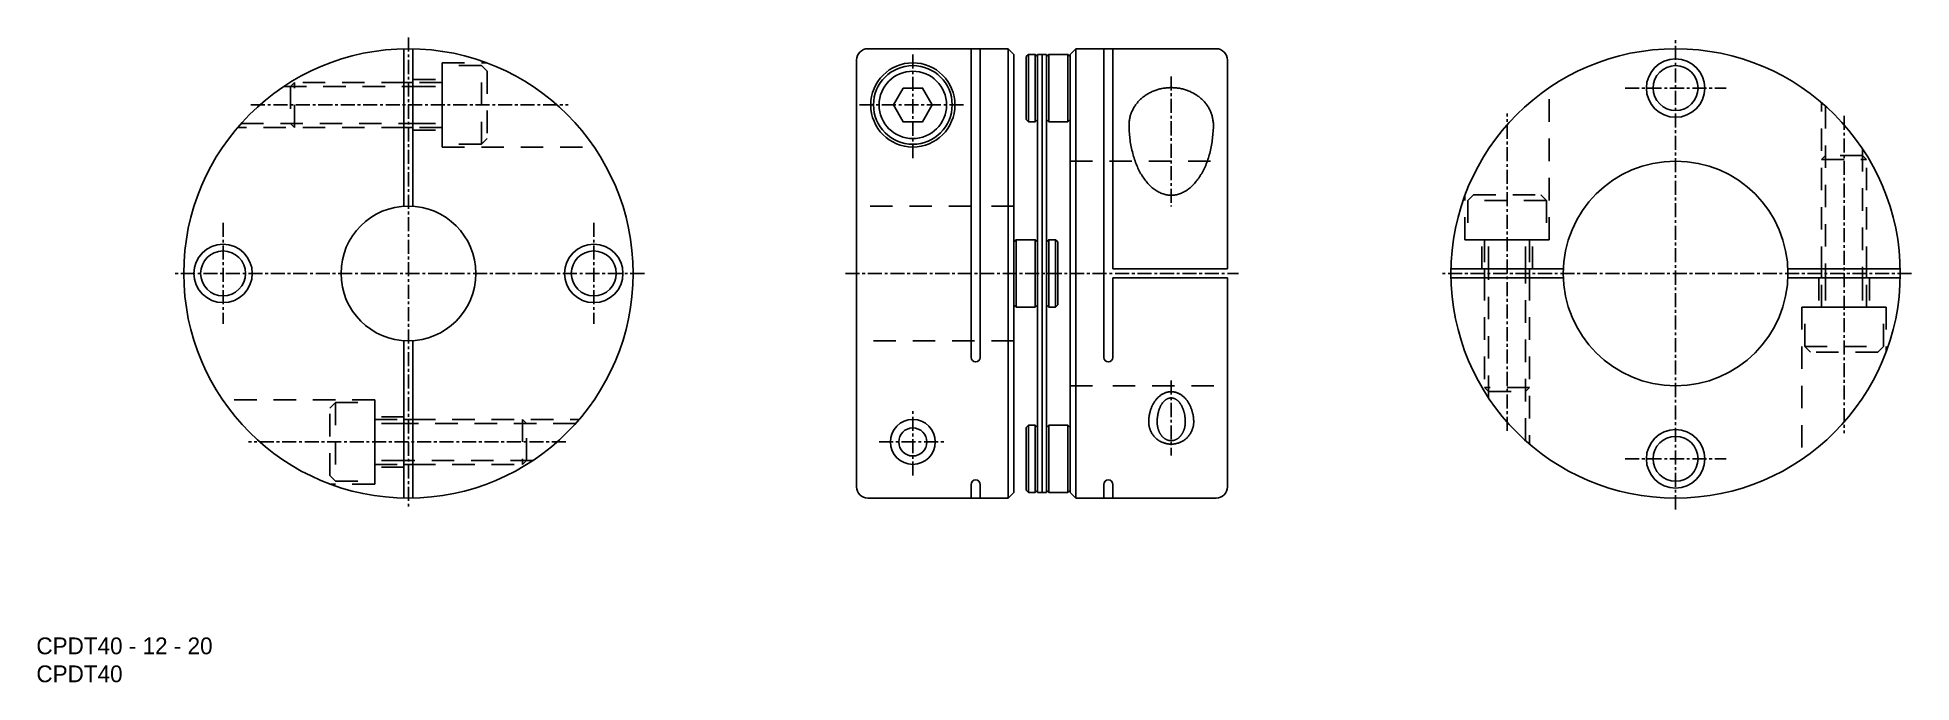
# Model space of a CAD drawing. Extents: x 91 to 258, y 80 to 137.
import ezdxf

# ---------------------------------------------------------------- set-up
doc = ezdxf.new("R2010")
doc.units = 0
doc.linetypes.add('CENTER', pattern=[2, 1.25, -0.25, 0.25, -0.25])
doc.linetypes.add('DASHED', pattern=[3.5, 2, -1.5])
doc.layers.get('0').update_dxf_attribs({"linetype": 'CONTINUOUS'})
doc.layers.add('CENTER', color=1, linetype='CENTER')

msp = doc.modelspace()

# ---------------------------------------------------------------- linework, layer by layer
for p, q in [((123.38, 136.47), (123.38, 122.46)), ((124.18, 122.46), (124.18, 136.47)), ((163.68, 135.47), (163.68, 97.47)), ((177.18, 136.47), (164.68, 136.47)), ((173.88, 136.47), (173.88, 108.99)), ((174.68, 136.47), (174.68, 108.99)), ((177.18, 96.47), (177.18, 136.47)), ((177.68, 135.97), (177.18, 136.47)), ((177.68, 96.97), (177.68, 135.97)), ((178.78, 135.77), (178.98, 135.97)), ((178.78, 130.17), (178.78, 135.77)), ((178.98, 135.97), (178.98, 129.97)), ((178.98, 135.97), (179.58, 135.97)), ((179.58, 135.97), (179.58, 129.97)), ((179.78, 135.77), (179.58, 135.97)), ((179.78, 96.97), (179.78, 135.97)), ((179.78, 135.97), (180.58, 135.97)), ((180.18, 135.97), (180.18, 96.97)), ((180.58, 96.97), (180.58, 135.97)), ((180.58, 135.77), (180.78, 135.97)), ((180.78, 135.97), (180.78, 129.97)), ((180.78, 135.97), (182.48, 135.97)), ((182.48, 129.97), (182.48, 135.97)), ((182.48, 135.97), (182.68, 135.77)), ((183.18, 136.47), (182.68, 135.97)), ((182.68, 135.97), (182.68, 96.97)), ((183.18, 136.47), (183.18, 96.47)), ((183.18, 136.47), (195.68, 136.47)), ((185.68, 136.47), (185.68, 108.99)), ((186.48, 136.47), (186.48, 116.87)), ((196.68, 116.87), (196.68, 135.47)), ((124.18, 133.47), (123.38, 133.47)), ((178.78, 130.17), (178.98, 129.97)), ((179.78, 130.17), (179.58, 129.97)), ((180.58, 130.17), (180.78, 129.97)), ((182.48, 129.97), (182.68, 130.17)), ((124.18, 129.47), (123.38, 129.47)), ((178.98, 129.97), (179.58, 129.97)), ((180.78, 129.97), (182.48, 129.97)), ((177.68, 119.27), (177.88, 119.47)), ((177.88, 119.47), (177.88, 113.47)), ((177.88, 119.47), (179.58, 119.47)), ((179.58, 113.47), (179.58, 119.47)), ((179.58, 119.47), (179.78, 119.27)), ((180.58, 119.27), (180.78, 119.47)), ((180.78, 119.47), (180.78, 113.47)), ((181.38, 119.47), (180.78, 119.47)), ((181.38, 119.47), (181.38, 113.47)), ((181.58, 119.27), (181.38, 119.47)), ((181.58, 113.67), (181.58, 119.27)), ((196.68, 116.87), (186.48, 116.87)), ((226.59, 116.87), (216.58, 116.87)), ((219.58, 116.87), (219.58, 116.07)), ((223.58, 116.87), (223.58, 116.07)), ((256.58, 116.87), (246.57, 116.87)), ((249.58, 116.07), (249.58, 116.87)), ((253.58, 116.07), (253.58, 116.87)), ((186.48, 116.07), (186.48, 108.99)), ((196.68, 116.07), (186.48, 116.07)), ((196.68, 97.47), (196.68, 116.07)), ((216.58, 116.07), (226.59, 116.07)), ((246.57, 116.07), (256.58, 116.07)), ((177.68, 113.67), (177.88, 113.47)), ((177.88, 113.47), (179.58, 113.47)), ((179.58, 113.47), (179.78, 113.67)), ((180.58, 113.67), (180.78, 113.47)), ((181.38, 113.47), (180.78, 113.47)), ((181.58, 113.67), (181.38, 113.47)), ((123.38, 110.49), (123.38, 96.48)), ((124.18, 96.48), (124.18, 110.49)), ((123.38, 103.47), (124.18, 103.47)), ((178.78, 102.77), (178.98, 102.97)), ((178.78, 102.77), (178.78, 97.17)), ((178.98, 96.97), (178.98, 102.97)), ((178.98, 102.97), (179.58, 102.97)), ((179.58, 96.97), (179.58, 102.97)), ((179.78, 102.77), (179.58, 102.97)), ((180.58, 102.77), (180.78, 102.97)), ((180.78, 96.97), (180.78, 102.97)), ((180.78, 102.97), (182.48, 102.97)), ((182.48, 102.97), (182.48, 96.97)), ((182.48, 102.97), (182.68, 102.77)), ((123.38, 99.47), (124.18, 99.47)), ((173.88, 97.69), (173.88, 96.47)), ((174.68, 97.69), (174.68, 96.47)), ((177.18, 96.47), (177.68, 96.97)), ((178.78, 97.17), (178.98, 96.97)), ((178.98, 96.97), (179.58, 96.97)), ((179.78, 97.17), (179.58, 96.97)), ((180.58, 96.97), (179.78, 96.97)), ((179.78, 96.97), (180.58, 96.97)), ((180.58, 97.17), (180.78, 96.97)), ((180.78, 96.97), (182.48, 96.97)), ((182.48, 96.97), (182.68, 97.17)), ((182.68, 96.97), (183.18, 96.47)), ((185.68, 97.69), (185.68, 96.47)), ((186.48, 97.69), (186.48, 96.47)), ((177.18, 96.47), (164.68, 96.47)), ((183.18, 96.47), (195.68, 96.47))]:
    msp.add_line(p, q)
at = {"color": 3, "linetype": 'DASHED'}
for p, q in [((126.78, 127.72), (126.78, 135.22)), ((126.78, 135.22), (126.78, 127.72)), ((126.78, 135.22), (130.74, 135.22)), ((123.38, 133.47), (113.24, 133.47)), ((113.63, 133.47), (113.28, 133.12)), ((113.63, 129.47), (113.63, 133.47)), ((124.18, 133.72), (126.78, 133.72)), ((126.78, 133.47), (124.18, 133.47)), ((130.28, 134.97), (126.78, 134.97)), ((130.28, 134.97), (130.78, 134.47)), ((130.28, 127.97), (130.28, 134.97)), ((130.78, 134.47), (130.78, 128.47)), ((112.7, 133.12), (123.38, 133.12)), ((113.28, 133.12), (113.28, 129.82)), ((124.18, 133.12), (126.78, 133.12)), ((225.33, 119.47), (225.33, 133.01)), ((249.58, 116.87), (249.58, 131.67)), ((249.93, 131.36), (249.93, 116.87)), ((123.38, 129.47), (108.58, 129.47)), ((108.89, 129.82), (123.38, 129.82)), ((113.63, 129.47), (113.28, 129.82)), ((124.18, 129.82), (126.78, 129.82)), ((126.78, 129.47), (124.18, 129.47)), ((124.18, 129.22), (126.78, 129.22)), ((130.28, 127.97), (130.78, 128.47)), ((130.28, 127.97), (126.78, 127.97)), ((126.78, 127.72), (140.32, 127.72)), ((249.58, 126.62), (249.93, 126.97)), ((253.23, 126.97), (249.93, 126.97)), ((253.23, 127.55), (253.23, 116.87)), ((253.58, 126.62), (253.23, 126.97)), ((253.58, 116.87), (253.58, 127.01)), ((182.68, 126.47), (196.68, 126.47)), ((249.58, 126.62), (253.58, 126.62)), ((218.08, 122.97), (218.58, 123.47)), ((218.58, 123.47), (224.58, 123.47)), ((225.08, 122.97), (224.58, 123.47)), ((173.88, 122.47), (163.68, 122.47)), ((177.68, 122.47), (174.68, 122.47)), ((217.83, 119.47), (217.83, 123.43)), ((225.08, 122.97), (218.08, 122.97)), ((218.08, 122.97), (218.08, 119.47)), ((225.08, 122.97), (225.08, 119.47)), ((225.33, 119.47), (217.83, 119.47)), ((217.83, 119.47), (225.33, 119.47)), ((219.33, 116.87), (219.33, 119.47)), ((219.58, 119.47), (219.58, 116.87)), ((219.93, 116.87), (219.93, 119.47)), ((223.23, 116.87), (223.23, 119.47)), ((223.58, 119.47), (223.58, 116.87)), ((223.83, 116.87), (223.83, 119.47)), ((219.58, 116.07), (219.58, 105.94)), ((219.93, 105.39), (219.93, 116.07)), ((223.23, 101.58), (223.23, 116.07)), ((223.58, 116.07), (223.58, 101.27)), ((249.33, 116.07), (249.33, 113.47)), ((249.58, 113.47), (249.58, 116.07)), ((249.93, 116.07), (249.93, 113.47)), ((253.23, 116.07), (253.23, 113.47)), ((253.58, 113.47), (253.58, 116.07)), ((253.83, 116.07), (253.83, 113.47)), ((255.33, 113.47), (247.83, 113.47)), ((247.83, 113.47), (255.33, 113.47)), ((247.83, 113.47), (247.83, 99.94)), ((248.08, 109.97), (248.08, 113.47)), ((255.08, 109.97), (255.08, 113.47)), ((255.33, 113.47), (255.33, 109.51)), ((177.68, 110.47), (163.68, 110.47)), ((248.08, 109.97), (255.08, 109.97)), ((248.08, 109.97), (248.58, 109.47)), ((254.58, 109.47), (248.58, 109.47)), ((255.08, 109.97), (254.58, 109.47)), ((120.78, 105.22), (107.24, 105.22)), ((120.78, 97.72), (120.78, 105.22)), ((120.78, 105.22), (120.78, 97.72)), ((182.68, 106.47), (185.68, 106.47)), ((186.48, 106.47), (196.68, 106.47)), ((223.58, 106.32), (219.58, 106.32)), ((219.58, 106.32), (219.93, 105.97)), ((219.93, 105.97), (223.23, 105.97)), ((223.58, 106.32), (223.23, 105.97)), ((117.28, 104.97), (116.78, 104.47)), ((116.78, 98.47), (116.78, 104.47)), ((117.28, 104.97), (117.28, 97.97)), ((117.28, 104.97), (120.78, 104.97)), ((123.38, 103.72), (120.78, 103.72)), ((120.78, 103.47), (123.38, 103.47)), ((124.18, 103.47), (138.98, 103.47)), ((133.93, 103.47), (133.93, 99.47)), ((133.93, 103.47), (134.28, 103.12)), ((123.38, 103.12), (120.78, 103.12)), ((138.67, 103.12), (124.18, 103.12)), ((134.28, 99.82), (134.28, 103.12)), ((117.28, 97.97), (116.78, 98.47)), ((123.38, 99.82), (120.78, 99.82)), ((120.78, 99.47), (123.38, 99.47)), ((123.38, 99.22), (120.78, 99.22)), ((134.86, 99.82), (124.18, 99.82)), ((124.18, 99.47), (134.32, 99.47)), ((133.93, 99.47), (134.28, 99.82)), ((120.78, 97.72), (116.82, 97.72)), ((117.28, 97.97), (120.78, 97.97))]:
    msp.add_line(p, q, dxfattribs=at)
at = {"color": 3}
for p, q in [((123.38, 133.12), (124.18, 133.12)), ((123.38, 129.82), (124.18, 129.82)), ((219.93, 116.07), (219.93, 116.87)), ((223.23, 116.07), (223.23, 116.87)), ((249.93, 116.87), (249.93, 116.07)), ((253.23, 116.87), (253.23, 116.07)), ((124.18, 103.12), (123.38, 103.12)), ((124.18, 99.82), (123.38, 99.82))]:
    msp.add_line(p, q, dxfattribs=at)
msp.add_lwpolyline([(167.81, 132.97), (166.95, 131.47), (167.81, 129.97), (169.55, 129.97), (170.41, 131.47), (169.55, 132.97)], close=True)
for points in [[(195.43, 129.7, 0), (195.43, 129.78, 0), (195.43, 129.86, 0), (195.42, 129.94, 0), (195.41, 130.03, 0), (195.4, 130.11, 0), (195.39, 130.19, 0), (195.37, 130.27, 0), (195.36, 130.35, 0), (195.34, 130.43, 0), (195.32, 130.51, 0), (195.29, 130.58, 0), (195.27, 130.66, 0), (195.24, 130.74, 0), (195.21, 130.82, 0), (195.18, 130.89, 0), (195.14, 130.97, 0), (195.11, 131.04, 0), (195.07, 131.12, 0), (195.03, 131.19, 0), (194.99, 131.26, 0), (194.94, 131.33, 0), (194.9, 131.4, 0), (194.85, 131.47, 0), (194.8, 131.54, 0), (194.75, 131.61, 0), (194.69, 131.67, 0), (194.64, 131.74, 0), (194.58, 131.8, 0), (194.52, 131.86, 0), (194.46, 131.92, 0), (194.4, 131.98, 0), (194.33, 132.04, 0), (194.27, 132.1, 0), (194.2, 132.15, 0), (194.13, 132.21, 0), (194.06, 132.26, 0), (193.99, 132.31, 0), (193.91, 132.36, 0), (193.84, 132.41, 0), (193.76, 132.45, 0), (193.69, 132.5, 0), (193.61, 132.54, 0), (193.53, 132.58, 0), (193.45, 132.62, 0), (193.37, 132.66, 0), (193.28, 132.69, 0), (193.2, 132.73, 0), (193.12, 132.76, 0), (193.03, 132.79, 0), (192.94, 132.82, 0), (192.86, 132.84, 0), (192.77, 132.87, 0), (192.68, 132.89, 0), (192.59, 132.91, 0), (192.5, 132.93, 0), (192.41, 132.95, 0), (192.32, 132.96, 0), (192.23, 132.97, 0), (192.14, 132.98, 0), (192.05, 132.99, 0), (191.96, 133, 0), (191.86, 133, 0), (191.77, 133.01, 0), (191.68, 133.01, 0), (191.59, 133.01, 0), (191.5, 133, 0), (191.4, 133, 0), (191.31, 132.99, 0), (191.22, 132.98, 0), (191.13, 132.97, 0), (191.04, 132.96, 0), (190.95, 132.95, 0), (190.86, 132.93, 0), (190.77, 132.91, 0), (190.68, 132.89, 0), (190.59, 132.87, 0), (190.5, 132.84, 0), (190.42, 132.82, 0), (190.33, 132.79, 0), (190.24, 132.76, 0), (190.16, 132.73, 0), (190.08, 132.69, 0), (189.99, 132.66, 0), (189.91, 132.62, 0), (189.83, 132.58, 0), (189.75, 132.54, 0), (189.67, 132.5, 0), (189.6, 132.45, 0), (189.52, 132.41, 0), (189.45, 132.36, 0), (189.37, 132.31, 0), (189.3, 132.26, 0), (189.23, 132.21, 0), (189.16, 132.15, 0), (189.09, 132.1, 0), (189.03, 132.04, 0), (188.96, 131.98, 0), (188.9, 131.92, 0), (188.84, 131.86, 0), (188.78, 131.8, 0), (188.72, 131.74, 0), (188.67, 131.67, 0), (188.61, 131.61, 0), (188.56, 131.54, 0), (188.51, 131.47, 0), (188.46, 131.4, 0), (188.42, 131.33, 0), (188.37, 131.26, 0), (188.33, 131.19, 0), (188.29, 131.12, 0), (188.25, 131.04, 0), (188.22, 130.97, 0), (188.18, 130.89, 0), (188.15, 130.82, 0), (188.12, 130.74, 0), (188.09, 130.66, 0), (188.07, 130.58, 0), (188.04, 130.51, 0), (188.02, 130.43, 0), (188, 130.35, 0), (187.99, 130.27, 0), (187.97, 130.19, 0), (187.96, 130.11, 0), (187.95, 130.03, 0), (187.94, 129.94, 0), (187.93, 129.86, 0), (187.93, 129.78, 0), (187.93, 129.7, 0)], [(187.93, 129.7, 0), (187.93, 129.55, 0), (187.93, 129.39, 0), (187.94, 129.24, 0), (187.95, 129.09, 0), (187.96, 128.93, 0), (187.97, 128.78, 0), (187.99, 128.63, 0), (188, 128.48, 0), (188.02, 128.33, 0), (188.04, 128.18, 0), (188.07, 128.03, 0), (188.09, 127.88, 0), (188.12, 127.74, 0), (188.15, 127.59, 0), (188.18, 127.45, 0), (188.22, 127.3, 0), (188.25, 127.16, 0), (188.29, 127.02, 0), (188.33, 126.88, 0), (188.37, 126.75, 0), (188.42, 126.61, 0), (188.46, 126.48, 0), (188.51, 126.35, 0), (188.56, 126.22, 0), (188.61, 126.09, 0), (188.67, 125.97, 0), (188.72, 125.84, 0), (188.78, 125.72, 0), (188.84, 125.61, 0), (188.9, 125.49, 0), (188.96, 125.38, 0), (189.03, 125.27, 0), (189.09, 125.16, 0), (189.16, 125.06, 0), (189.23, 124.95, 0), (189.3, 124.86, 0), (189.37, 124.76, 0), (189.45, 124.67, 0), (189.52, 124.58, 0), (189.6, 124.49, 0), (189.67, 124.41, 0), (189.75, 124.32, 0), (189.83, 124.25, 0), (189.91, 124.17, 0), (189.99, 124.1, 0), (190.08, 124.03, 0), (190.16, 123.97, 0), (190.24, 123.91, 0), (190.33, 123.85, 0), (190.42, 123.8, 0), (190.5, 123.75, 0), (190.59, 123.7, 0), (190.68, 123.66, 0), (190.77, 123.62, 0), (190.86, 123.58, 0), (190.95, 123.55, 0), (191.04, 123.52, 0), (191.13, 123.5, 0), (191.22, 123.48, 0), (191.31, 123.46, 0), (191.4, 123.45, 0), (191.5, 123.44, 0), (191.59, 123.43, 0), (191.68, 123.43, 0), (191.77, 123.43, 0), (191.86, 123.44, 0), (191.96, 123.45, 0), (192.05, 123.46, 0), (192.14, 123.48, 0), (192.23, 123.5, 0), (192.32, 123.52, 0), (192.41, 123.55, 0), (192.5, 123.58, 0), (192.59, 123.62, 0), (192.68, 123.66, 0), (192.77, 123.7, 0), (192.86, 123.75, 0), (192.94, 123.8, 0), (193.03, 123.85, 0), (193.12, 123.91, 0), (193.2, 123.97, 0), (193.28, 124.03, 0), (193.37, 124.1, 0), (193.45, 124.17, 0), (193.53, 124.25, 0), (193.61, 124.32, 0), (193.69, 124.41, 0), (193.76, 124.49, 0), (193.84, 124.58, 0), (193.91, 124.67, 0), (193.99, 124.76, 0), (194.06, 124.86, 0), (194.13, 124.95, 0), (194.2, 125.06, 0), (194.27, 125.16, 0), (194.33, 125.27, 0), (194.4, 125.38, 0), (194.46, 125.49, 0), (194.52, 125.61, 0), (194.58, 125.72, 0), (194.64, 125.84, 0), (194.69, 125.97, 0), (194.75, 126.09, 0), (194.8, 126.22, 0), (194.85, 126.35, 0), (194.9, 126.48, 0), (194.94, 126.61, 0), (194.99, 126.75, 0), (195.03, 126.88, 0), (195.07, 127.02, 0), (195.11, 127.16, 0), (195.14, 127.3, 0), (195.18, 127.45, 0), (195.21, 127.59, 0), (195.24, 127.74, 0), (195.27, 127.88, 0), (195.29, 128.03, 0), (195.32, 128.18, 0), (195.34, 128.33, 0), (195.36, 128.48, 0), (195.37, 128.63, 0), (195.39, 128.78, 0), (195.4, 128.93, 0), (195.41, 129.09, 0), (195.42, 129.24, 0), (195.43, 129.39, 0), (195.43, 129.55, 0), (195.43, 129.7, 0)], [(192.93, 103.24, 0), (192.93, 103.3, 0), (192.93, 103.35, 0), (192.93, 103.4, 0), (192.92, 103.45, 0), (192.92, 103.51, 0), (192.92, 103.56, 0), (192.91, 103.61, 0), (192.91, 103.66, 0), (192.9, 103.71, 0), (192.89, 103.77, 0), (192.88, 103.82, 0), (192.88, 103.87, 0), (192.87, 103.92, 0), (192.86, 103.97, 0), (192.85, 104.02, 0), (192.83, 104.07, 0), (192.82, 104.11, 0), (192.81, 104.16, 0), (192.8, 104.21, 0), (192.78, 104.26, 0), (192.77, 104.3, 0), (192.75, 104.35, 0), (192.74, 104.39, 0), (192.72, 104.44, 0), (192.7, 104.48, 0), (192.68, 104.52, 0), (192.67, 104.57, 0), (192.65, 104.61, 0), (192.63, 104.65, 0), (192.61, 104.69, 0), (192.59, 104.73, 0), (192.56, 104.76, 0), (192.54, 104.8, 0), (192.52, 104.84, 0), (192.5, 104.87, 0), (192.47, 104.9, 0), (192.45, 104.94, 0), (192.42, 104.97, 0), (192.4, 105, 0), (192.37, 105.03, 0), (192.35, 105.06, 0), (192.32, 105.09, 0), (192.3, 105.11, 0), (192.27, 105.14, 0), (192.24, 105.16, 0), (192.21, 105.19, 0), (192.19, 105.21, 0), (192.16, 105.23, 0), (192.13, 105.25, 0), (192.1, 105.27, 0), (192.07, 105.28, 0), (192.04, 105.3, 0), (192.01, 105.31, 0), (191.98, 105.33, 0), (191.95, 105.34, 0), (191.92, 105.35, 0), (191.89, 105.36, 0), (191.86, 105.37, 0), (191.83, 105.38, 0), (191.8, 105.38, 0), (191.77, 105.39, 0), (191.74, 105.39, 0), (191.71, 105.39, 0), (191.68, 105.39, 0), (191.65, 105.39, 0), (191.62, 105.39, 0), (191.59, 105.39, 0), (191.56, 105.38, 0), (191.53, 105.38, 0), (191.5, 105.37, 0), (191.47, 105.36, 0), (191.44, 105.35, 0), (191.41, 105.34, 0), (191.38, 105.33, 0), (191.35, 105.31, 0), (191.32, 105.3, 0), (191.29, 105.28, 0), (191.26, 105.27, 0), (191.23, 105.25, 0), (191.2, 105.23, 0), (191.17, 105.21, 0), (191.15, 105.19, 0), (191.12, 105.16, 0), (191.09, 105.14, 0), (191.06, 105.11, 0), (191.04, 105.09, 0), (191.01, 105.06, 0), (190.99, 105.03, 0), (190.96, 105, 0), (190.94, 104.97, 0), (190.91, 104.94, 0), (190.89, 104.9, 0), (190.86, 104.87, 0), (190.84, 104.84, 0), (190.82, 104.8, 0), (190.8, 104.76, 0), (190.77, 104.73, 0), (190.75, 104.69, 0), (190.73, 104.65, 0), (190.71, 104.61, 0), (190.69, 104.57, 0), (190.68, 104.52, 0), (190.66, 104.48, 0), (190.64, 104.44, 0), (190.62, 104.39, 0), (190.61, 104.35, 0), (190.59, 104.3, 0), (190.58, 104.26, 0), (190.56, 104.21, 0), (190.55, 104.16, 0), (190.54, 104.11, 0), (190.53, 104.07, 0), (190.51, 104.02, 0), (190.5, 103.97, 0), (190.49, 103.92, 0), (190.48, 103.87, 0), (190.48, 103.82, 0), (190.47, 103.77, 0), (190.46, 103.71, 0), (190.45, 103.66, 0), (190.45, 103.61, 0), (190.44, 103.56, 0), (190.44, 103.51, 0), (190.44, 103.45, 0), (190.43, 103.4, 0), (190.43, 103.35, 0), (190.43, 103.3, 0), (190.43, 103.24, 0)], [(190.43, 103.24, 0), (190.43, 103.2, 0), (190.43, 103.16, 0), (190.43, 103.12, 0), (190.44, 103.08, 0), (190.44, 103.04, 0), (190.44, 103, 0), (190.45, 102.96, 0), (190.45, 102.92, 0), (190.46, 102.88, 0), (190.47, 102.84, 0), (190.48, 102.8, 0), (190.48, 102.76, 0), (190.49, 102.72, 0), (190.5, 102.68, 0), (190.51, 102.65, 0), (190.53, 102.61, 0), (190.54, 102.57, 0), (190.55, 102.53, 0), (190.56, 102.5, 0), (190.58, 102.46, 0), (190.59, 102.42, 0), (190.61, 102.39, 0), (190.62, 102.35, 0), (190.64, 102.32, 0), (190.66, 102.29, 0), (190.68, 102.25, 0), (190.69, 102.22, 0), (190.71, 102.19, 0), (190.73, 102.16, 0), (190.75, 102.13, 0), (190.77, 102.1, 0), (190.8, 102.07, 0), (190.82, 102.04, 0), (190.84, 102.01, 0), (190.86, 101.98, 0), (190.89, 101.96, 0), (190.91, 101.93, 0), (190.94, 101.91, 0), (190.96, 101.88, 0), (190.99, 101.86, 0), (191.01, 101.84, 0), (191.04, 101.82, 0), (191.06, 101.8, 0), (191.09, 101.78, 0), (191.12, 101.76, 0), (191.15, 101.74, 0), (191.17, 101.72, 0), (191.2, 101.71, 0), (191.23, 101.69, 0), (191.26, 101.68, 0), (191.29, 101.66, 0), (191.32, 101.65, 0), (191.35, 101.64, 0), (191.38, 101.63, 0), (191.41, 101.62, 0), (191.44, 101.61, 0), (191.47, 101.61, 0), (191.5, 101.6, 0), (191.53, 101.59, 0), (191.56, 101.59, 0), (191.59, 101.59, 0), (191.62, 101.58, 0), (191.65, 101.58, 0), (191.68, 101.58, 0), (191.71, 101.58, 0), (191.74, 101.58, 0), (191.77, 101.59, 0), (191.8, 101.59, 0), (191.83, 101.59, 0), (191.86, 101.6, 0), (191.89, 101.61, 0), (191.92, 101.61, 0), (191.95, 101.62, 0), (191.98, 101.63, 0), (192.01, 101.64, 0), (192.04, 101.65, 0), (192.07, 101.66, 0), (192.1, 101.68, 0), (192.13, 101.69, 0), (192.16, 101.71, 0), (192.19, 101.72, 0), (192.21, 101.74, 0), (192.24, 101.76, 0), (192.27, 101.78, 0), (192.3, 101.8, 0), (192.32, 101.82, 0), (192.35, 101.84, 0), (192.37, 101.86, 0), (192.4, 101.88, 0), (192.42, 101.91, 0), (192.45, 101.93, 0), (192.47, 101.96, 0), (192.5, 101.98, 0), (192.52, 102.01, 0), (192.54, 102.04, 0), (192.56, 102.07, 0), (192.59, 102.1, 0), (192.61, 102.13, 0), (192.63, 102.16, 0), (192.65, 102.19, 0), (192.67, 102.22, 0), (192.68, 102.25, 0), (192.7, 102.29, 0), (192.72, 102.32, 0), (192.74, 102.35, 0), (192.75, 102.39, 0), (192.77, 102.42, 0), (192.78, 102.46, 0), (192.8, 102.5, 0), (192.81, 102.53, 0), (192.82, 102.57, 0), (192.83, 102.61, 0), (192.85, 102.65, 0), (192.86, 102.68, 0), (192.87, 102.72, 0), (192.88, 102.76, 0), (192.88, 102.8, 0), (192.89, 102.84, 0), (192.9, 102.88, 0), (192.91, 102.92, 0), (192.91, 102.96, 0), (192.92, 103, 0), (192.92, 103.04, 0), (192.92, 103.08, 0), (192.93, 103.12, 0), (192.93, 103.16, 0), (192.93, 103.2, 0), (192.93, 103.24, 0)]]:
    msp.add_polyline3d(points)
for points in [[(193.68, 103.24, 0), (193.68, 103.31, 0), (193.68, 103.38, 0), (193.67, 103.44, 0), (193.67, 103.51, 0), (193.66, 103.57, 0), (193.66, 103.64, 0), (193.65, 103.7, 0), (193.64, 103.77, 0), (193.63, 103.83, 0), (193.62, 103.9, 0), (193.61, 103.96, 0), (193.59, 104.03, 0), (193.58, 104.09, 0), (193.56, 104.15, 0), (193.55, 104.21, 0), (193.53, 104.27, 0), (193.51, 104.34, 0), (193.49, 104.4, 0), (193.47, 104.45, 0), (193.44, 104.51, 0), (193.42, 104.57, 0), (193.4, 104.63, 0), (193.37, 104.68, 0), (193.34, 104.74, 0), (193.32, 104.79, 0), (193.29, 104.85, 0), (193.26, 104.9, 0), (193.23, 104.95, 0), (193.19, 105, 0), (193.16, 105.05, 0), (193.13, 105.1, 0), (193.09, 105.15, 0), (193.06, 105.19, 0), (193.02, 105.24, 0), (192.99, 105.28, 0), (192.95, 105.33, 0), (192.91, 105.37, 0), (192.87, 105.41, 0), (192.83, 105.45, 0), (192.79, 105.48, 0), (192.75, 105.52, 0), (192.71, 105.55, 0), (192.67, 105.59, 0), (192.62, 105.62, 0), (192.58, 105.65, 0), (192.54, 105.68, 0), (192.49, 105.71, 0), (192.45, 105.73, 0), (192.4, 105.76, 0), (192.35, 105.78, 0), (192.31, 105.8, 0), (192.26, 105.82, 0), (192.21, 105.84, 0), (192.17, 105.86, 0), (192.12, 105.87, 0), (192.07, 105.89, 0), (192.02, 105.9, 0), (191.97, 105.91, 0), (191.92, 105.92, 0), (191.88, 105.92, 0), (191.83, 105.93, 0), (191.78, 105.93, 0), (191.73, 105.94, 0), (191.68, 105.94, 0), (191.63, 105.94, 0), (191.58, 105.93, 0), (191.53, 105.93, 0), (191.48, 105.92, 0), (191.44, 105.92, 0), (191.39, 105.91, 0), (191.34, 105.9, 0), (191.29, 105.89, 0), (191.24, 105.87, 0), (191.19, 105.86, 0), (191.15, 105.84, 0), (191.1, 105.82, 0), (191.05, 105.8, 0), (191.01, 105.78, 0), (190.96, 105.76, 0), (190.91, 105.73, 0), (190.87, 105.71, 0), (190.82, 105.68, 0), (190.78, 105.65, 0), (190.74, 105.62, 0), (190.69, 105.59, 0), (190.65, 105.55, 0), (190.61, 105.52, 0), (190.57, 105.48, 0), (190.53, 105.45, 0), (190.49, 105.41, 0), (190.45, 105.37, 0), (190.41, 105.33, 0), (190.37, 105.28, 0), (190.34, 105.24, 0), (190.3, 105.19, 0), (190.27, 105.15, 0), (190.23, 105.1, 0), (190.2, 105.05, 0), (190.17, 105, 0), (190.13, 104.95, 0), (190.1, 104.9, 0), (190.07, 104.85, 0), (190.04, 104.79, 0), (190.02, 104.74, 0), (189.99, 104.68, 0), (189.96, 104.63, 0), (189.94, 104.57, 0), (189.92, 104.51, 0), (189.89, 104.45, 0), (189.87, 104.4, 0), (189.85, 104.34, 0), (189.83, 104.27, 0), (189.81, 104.21, 0), (189.8, 104.15, 0), (189.78, 104.09, 0), (189.77, 104.03, 0), (189.75, 103.96, 0), (189.74, 103.9, 0), (189.73, 103.83, 0), (189.72, 103.77, 0), (189.71, 103.7, 0), (189.7, 103.64, 0), (189.69, 103.57, 0), (189.69, 103.51, 0), (189.69, 103.44, 0), (189.68, 103.38, 0), (189.68, 103.31, 0), (189.68, 103.24, 0)], [(189.68, 103.24, 0), (189.68, 103.2, 0), (189.68, 103.15, 0), (189.69, 103.1, 0), (189.69, 103.05, 0), (189.69, 103, 0), (189.7, 102.95, 0), (189.71, 102.91, 0), (189.72, 102.86, 0), (189.73, 102.81, 0), (189.74, 102.77, 0), (189.75, 102.72, 0), (189.77, 102.67, 0), (189.78, 102.63, 0), (189.8, 102.58, 0), (189.81, 102.54, 0), (189.83, 102.49, 0), (189.85, 102.45, 0), (189.87, 102.4, 0), (189.89, 102.36, 0), (189.92, 102.32, 0), (189.94, 102.27, 0), (189.96, 102.23, 0), (189.99, 102.19, 0), (190.02, 102.15, 0), (190.04, 102.11, 0), (190.07, 102.07, 0), (190.1, 102.03, 0), (190.13, 101.99, 0), (190.17, 101.96, 0), (190.2, 101.92, 0), (190.23, 101.89, 0), (190.27, 101.85, 0), (190.3, 101.82, 0), (190.34, 101.78, 0), (190.37, 101.75, 0), (190.41, 101.72, 0), (190.45, 101.69, 0), (190.49, 101.66, 0), (190.53, 101.63, 0), (190.57, 101.61, 0), (190.61, 101.58, 0), (190.65, 101.55, 0), (190.69, 101.53, 0), (190.74, 101.51, 0), (190.78, 101.48, 0), (190.82, 101.46, 0), (190.87, 101.44, 0), (190.91, 101.42, 0), (190.96, 101.41, 0), (191.01, 101.39, 0), (191.05, 101.37, 0), (191.1, 101.36, 0), (191.15, 101.35, 0), (191.19, 101.33, 0), (191.24, 101.32, 0), (191.29, 101.31, 0), (191.34, 101.3, 0), (191.39, 101.3, 0), (191.44, 101.29, 0), (191.48, 101.28, 0), (191.53, 101.28, 0), (191.58, 101.28, 0), (191.63, 101.27, 0), (191.68, 101.27, 0), (191.73, 101.27, 0), (191.78, 101.28, 0), (191.83, 101.28, 0), (191.88, 101.28, 0), (191.92, 101.29, 0), (191.97, 101.3, 0), (192.02, 101.3, 0), (192.07, 101.31, 0), (192.12, 101.32, 0), (192.17, 101.33, 0), (192.21, 101.35, 0), (192.26, 101.36, 0), (192.31, 101.37, 0), (192.35, 101.39, 0), (192.4, 101.41, 0), (192.45, 101.42, 0), (192.49, 101.44, 0), (192.54, 101.46, 0), (192.58, 101.48, 0), (192.62, 101.51, 0), (192.67, 101.53, 0), (192.71, 101.55, 0), (192.75, 101.58, 0), (192.79, 101.61, 0), (192.83, 101.63, 0), (192.87, 101.66, 0), (192.91, 101.69, 0), (192.95, 101.72, 0), (192.99, 101.75, 0), (193.02, 101.78, 0), (193.06, 101.82, 0), (193.09, 101.85, 0), (193.13, 101.89, 0), (193.16, 101.92, 0), (193.19, 101.96, 0), (193.23, 101.99, 0), (193.26, 102.03, 0), (193.29, 102.07, 0), (193.32, 102.11, 0), (193.34, 102.15, 0), (193.37, 102.19, 0), (193.4, 102.23, 0), (193.42, 102.27, 0), (193.44, 102.32, 0), (193.47, 102.36, 0), (193.49, 102.4, 0), (193.51, 102.45, 0), (193.53, 102.49, 0), (193.55, 102.54, 0), (193.56, 102.58, 0), (193.58, 102.63, 0), (193.59, 102.67, 0), (193.61, 102.72, 0), (193.62, 102.77, 0), (193.63, 102.81, 0), (193.64, 102.86, 0), (193.65, 102.91, 0), (193.66, 102.95, 0), (193.66, 103, 0), (193.67, 103.05, 0), (193.67, 103.1, 0), (193.68, 103.15, 0), (193.68, 103.2, 0), (193.68, 103.24, 0)]]:
    msp.add_polyline3d(points, dxfattribs=at)
for centre, radius in [((123.78, 116.47), 20), ((168.68, 131.47), 3.75), ((236.58, 116.47), 20), ((236.58, 132.97), 2.6), ((168.68, 131.47), 3.5), ((168.68, 131.47), 3), ((236.58, 132.97), 2), ((236.58, 116.47), 10), ((123.78, 116.47), 6), ((107.28, 116.47), 2.6), ((107.28, 116.47), 2), ((140.28, 116.47), 2.6), ((140.28, 116.47), 2), ((168.68, 101.47), 1.25), ((236.58, 99.97), 2.6), ((236.58, 99.97), 2)]:
    msp.add_circle(centre, radius)
msp.add_circle((168.68, 101.47), 2, dxfattribs=at)
for centre, radius, start, end in [((164.68, 135.47), 1, 90, 180), ((195.68, 135.47), 1, 0, 90), ((174.28, 108.99), 0.4, 180, 0), ((186.08, 108.99), 0.4, 180, 0), ((164.68, 97.47), 1, 180, 270), ((174.28, 97.69), 0.4, 0, 180), ((186.08, 97.69), 0.4, 0, 180), ((195.68, 97.47), 1, 270, 0)]:
    msp.add_arc(centre, radius, start, end)
at = {"layer": 'CENTER', "linetype": 'CENTER'}
for p, q in [((123.78, 137.47), (123.78, 95.47)), ((236.58, 95.47), (236.58, 137.47)), ((168.68, 126.72), (168.68, 136.22)), ((191.68, 134.01), (191.68, 122.43)), ((109.76, 131.47), (138.01, 131.47)), ((163.93, 131.47), (173.43, 131.47)), ((221.58, 102.45), (221.58, 130.7)), ((251.58, 130.49), (251.58, 102.24)), ((144.78, 116.47), (102.78, 116.47)), ((162.68, 116.47), (197.68, 116.47)), ((257.58, 116.47), (215.58, 116.47)), ((191.68, 106.94), (191.68, 100.27)), ((168.68, 98.47), (168.68, 104.47)), ((137.8, 101.47), (109.55, 101.47)), ((165.68, 101.47), (171.68, 101.47))]:
    msp.add_line(p, q, dxfattribs=at)
at = {"layer": 'CENTER'}
for p, q in [((232.08, 132.97), (241.08, 132.97)), ((107.28, 120.97), (107.28, 111.97)), ((140.28, 120.97), (140.28, 111.97)), ((232.08, 99.97), (241.08, 99.97))]:
    msp.add_line(p, q, dxfattribs=at)

# ---------------------------------------------------------------- texts
at = {"linetype": 'CONTINUOUS'}
for s, height, p in [('CPDT40 - 12 - 20', 1.4969, (90.66, 82.57)), ('CPDT40', 1.497, (90.66, 80.08))]:
    msp.add_text(s, height=height, dxfattribs=at).set_placement(p)

doc.saveas('drawing.dxf')
